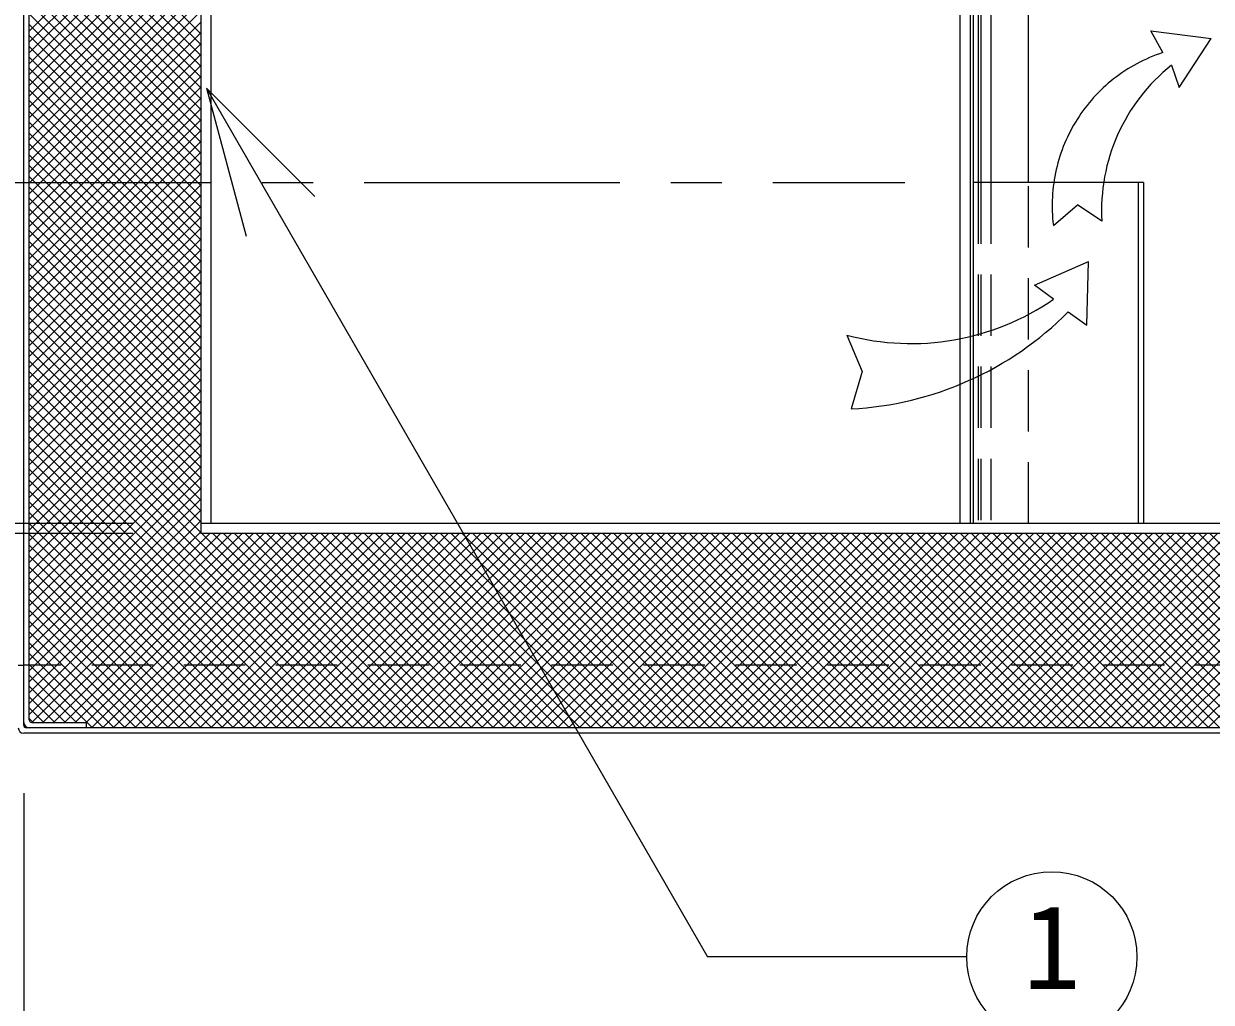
# Model space of a CAD drawing. Units: millimetres at full size, sheet at 1:15; details may follow other scales. Extents: x -3171 to 2904, y -2098 to 2117.
# Drawn here: x -1730.4 to -1381.7, y -1301 to -1013.8 of the extents above; entities that cross this region are included whole.
import ezdxf
from ezdxf.enums import TextEntityAlignment as Align

# ---------------------------------------------------------------- set-up
doc = ezdxf.new("R2010")
doc.units = ezdxf.units.MM
doc.header["$LTSCALE"] = 15
for name, pattern in [('CHAIN1', [8, 5, -1, 1, -1]), ('DASHED1', [1.8, 1.2, -0.6]), ('DOUBLE_CHAIN1', [8.8, 5, -1, 0.6, -0.6, 0.6, -1])]:
    doc.linetypes.add(name, pattern=pattern)
doc.layers.add('0-0_ﾚｲﾔ1', color=4, linetype='Continuous', lineweight=9)
doc.styles.add('ＭＳ ゴシック', font='')
doc.styles.get('ＭＳ ゴシック').set_extended_font_data('MS Gothic')

msp = doc.modelspace()

# ---------------------------------------------------------------- linework, layer by layer
at = {"layer": '0-0_ﾚｲﾔ1', "color": 7, "lineweight": 18}
for p, q in [((-1455.38, -1160.45), (-1455.38, -411.95)), ((-1452.38, -1160.45), (-1452.38, -411.95)), ((-1449.38, -424.2), (-1449.38, -1060.45)), ((-1446.38, -424.82), (-1446.38, -1060.45)), ((-1676.76, -1032.71), (-1644.94, -1064.53)), ((-1676.76, -1032.71), (-1665.11, -1076.18)), ((-1676.76, -1032.71), (-1529.57, -1287.66)), ((-1451.63, -1060.45), (-1451.63, -1160.45)), ((-1403.13, -1060.45), (-1450.13, -1060.45)), ((-1453.51, -1287.66), (-1529.57, -1287.66))]:
    msp.add_line(p, q, dxfattribs=at)
at = {"layer": '0-0_ﾚｲﾔ1', "color": 5, "lineweight": 25}
for p, q in [((-1451.63, -411.95), (-1451.63, -1060.45)), ((-1450.13, -412.7), (-1450.13, -1060.45)), ((-1730.38, -1219.65), (-1730.38, -740.95)), ((-1728.78, -1218.05), (-1728.78, -740.95)), ((-1678.38, -740.95), (-1678.38, -1163.45)), ((-1675.38, -1160.45), (-1675.38, -740.95)), ((-1450.13, -1060.45), (-1451.63, -1060.45)), ((-1403.13, -1060.45), (-1403.13, -1160.45)), ((-1401.63, -1060.45), (-1403.13, -1060.45)), ((-1401.63, -1060.45), (-1401.63, -1160.45)), ((-772.38, -1160.45), (-1678.38, -1160.45)), ((-772.38, -1163.45), (-1678.38, -1163.45)), ((-1731.98, -1202.05), (-1730.38, -1202.05)), ((-1727.98, -1218.85), (-1711.98, -1218.85)), ((-1711.98, -1220.45), (-1711.98, -1218.85)), ((-720.38, -1222.05), (-1730.38, -1222.05)), ((-721.18, -1220.45), (-1729.58, -1220.45))]:
    msp.add_line(p, q, dxfattribs=at)
at = {"layer": '0-0_ﾚｲﾔ1'}
for p, q in [((-1435.38, -1060.45), (-1435.38, -411.95)), ((-1728.78, -1016.02), (-1678.38, -965.62)), ((-1728.78, -966.35), (-1678.38, -1016.75)), ((-1728.78, -1019.2), (-1678.38, -968.8)), ((-1728.78, -969.54), (-1678.38, -1019.94)), ((-1728.78, -1022.38), (-1678.38, -971.98)), ((-1728.78, -972.72), (-1678.38, -1023.12)), ((-1728.78, -1025.56), (-1678.38, -975.16)), ((-1728.78, -975.9), (-1678.38, -1026.3)), ((-1728.78, -1028.75), (-1678.38, -978.35)), ((-1728.78, -979.08), (-1678.38, -1029.48)), ((-1728.78, -1031.93), (-1678.38, -981.53)), ((-1728.78, -982.26), (-1678.38, -1032.66)), ((-1728.78, -1035.11), (-1678.38, -984.71)), ((-1728.78, -985.45), (-1678.38, -1035.85)), ((-1728.78, -1038.29), (-1678.38, -987.89)), ((-1728.78, -988.63), (-1678.38, -1039.03)), ((-1728.78, -1041.47), (-1678.38, -991.07)), ((-1728.78, -991.81), (-1678.38, -1042.21)), ((-1728.78, -1044.66), (-1678.38, -994.26)), ((-1728.78, -994.99), (-1678.38, -1045.39)), ((-1728.78, -1047.84), (-1678.38, -997.44)), ((-1728.78, -998.17), (-1678.38, -1048.57)), ((-1728.78, -1051.02), (-1678.38, -1000.62)), ((-1728.78, -1001.36), (-1678.38, -1051.76)), ((-1728.78, -1054.2), (-1678.38, -1003.8)), ((-1728.78, -1004.54), (-1678.38, -1054.94)), ((-1728.78, -1057.38), (-1678.38, -1006.98)), ((-1728.78, -1007.72), (-1678.38, -1058.12)), ((-1728.78, -1060.57), (-1678.38, -1010.17)), ((-1728.78, -1010.9), (-1678.38, -1061.3)), ((-1728.78, -1063.75), (-1678.38, -1013.35)), ((-1728.78, -1014.08), (-1678.38, -1064.48)), ((-1728.78, -1066.93), (-1678.38, -1016.53)), ((-1728.78, -1017.27), (-1678.38, -1067.67)), ((-1728.78, -1070.11), (-1678.38, -1019.71)), ((-1728.78, -1020.45), (-1678.38, -1070.85)), ((-1728.78, -1073.29), (-1678.38, -1022.89)), ((-1728.78, -1023.63), (-1678.38, -1074.03)), ((-1728.78, -1076.48), (-1678.38, -1026.08)), ((-1728.78, -1026.81), (-1678.38, -1077.21)), ((-1728.78, -1079.66), (-1678.38, -1029.26)), ((-1728.78, -1029.99), (-1678.38, -1080.39)), ((-1728.78, -1082.84), (-1678.38, -1032.44)), ((-1728.78, -1033.18), (-1678.38, -1083.58)), ((-1728.78, -1086.02), (-1678.38, -1035.62)), ((-1728.78, -1036.36), (-1678.38, -1086.76)), ((-1728.78, -1089.2), (-1678.38, -1038.8)), ((-1728.78, -1039.54), (-1678.38, -1089.94)), ((-1728.78, -1092.39), (-1678.38, -1041.99)), ((-1728.78, -1042.72), (-1678.38, -1093.12)), ((-1728.78, -1095.57), (-1678.38, -1045.17)), ((-1728.78, -1045.9), (-1678.38, -1096.3)), ((-1728.78, -1098.75), (-1678.38, -1048.35)), ((-1728.78, -1049.09), (-1678.38, -1099.49)), ((-1728.78, -1101.93), (-1678.38, -1051.53)), ((-1728.78, -1052.27), (-1678.38, -1102.67)), ((-1728.78, -1105.11), (-1678.38, -1054.71)), ((-1728.78, -1055.45), (-1678.38, -1105.85)), ((-1728.78, -1108.3), (-1678.38, -1057.9)), ((-1728.78, -1058.63), (-1678.38, -1109.03)), ((-1728.78, -1111.48), (-1678.38, -1061.08)), ((-1728.78, -1061.81), (-1678.38, -1112.21)), ((-1728.78, -1114.66), (-1678.38, -1064.26)), ((-1728.78, -1065), (-1678.38, -1115.4)), ((-1728.78, -1117.84), (-1678.38, -1067.44)), ((-1728.78, -1068.18), (-1678.38, -1118.58)), ((-1728.78, -1121.02), (-1678.38, -1070.62)), ((-1728.78, -1071.36), (-1678.38, -1121.76)), ((-1728.78, -1124.21), (-1678.38, -1073.81)), ((-1728.78, -1074.54), (-1678.38, -1124.94)), ((-1728.78, -1127.39), (-1678.38, -1076.99)), ((-1728.78, -1077.72), (-1678.38, -1128.12)), ((-1728.78, -1130.57), (-1678.38, -1080.17)), ((-1728.78, -1080.91), (-1678.38, -1131.31)), ((-1728.78, -1133.75), (-1678.38, -1083.35)), ((-1728.78, -1084.09), (-1678.38, -1134.49)), ((-1728.78, -1136.93), (-1678.38, -1086.53)), ((-1728.78, -1087.27), (-1678.38, -1137.67)), ((-1728.78, -1140.12), (-1678.38, -1089.72)), ((-1728.78, -1090.45), (-1678.38, -1140.85)), ((-1728.78, -1143.3), (-1678.38, -1092.9)), ((-1728.78, -1093.63), (-1678.38, -1144.03)), ((-1728.78, -1146.48), (-1678.38, -1096.08)), ((-1728.78, -1096.82), (-1678.38, -1147.22)), ((-1728.78, -1149.66), (-1678.38, -1099.26)), ((-1728.78, -1100), (-1678.38, -1150.4)), ((-1728.78, -1152.84), (-1678.38, -1102.44)), ((-1728.78, -1103.18), (-1678.38, -1153.58)), ((-1728.78, -1156.03), (-1678.38, -1105.63)), ((-1728.78, -1106.36), (-1678.38, -1156.76)), ((-1728.78, -1159.21), (-1678.38, -1108.81)), ((-1728.78, -1109.54), (-1678.38, -1159.94)), ((-1728.78, -1162.39), (-1678.38, -1111.99)), ((-1728.78, -1112.73), (-1678.38, -1163.13)), ((-1728.78, -1165.57), (-1678.38, -1115.17)), ((-1728.78, -1115.91), (-1624.24, -1220.45)), ((-1728.78, -1168.75), (-1678.38, -1118.35)), ((-1728.78, -1119.09), (-1627.42, -1220.45)), ((-1728.78, -1171.94), (-1678.38, -1121.54)), ((-1728.78, -1122.27), (-1630.6, -1220.45)), ((-1728.78, -1175.12), (-1678.38, -1124.72)), ((-1728.78, -1125.45), (-1633.78, -1220.45)), ((-1728.78, -1178.3), (-1678.38, -1127.9)), ((-1728.78, -1128.64), (-1636.96, -1220.45)), ((-1728.78, -1181.48), (-1678.38, -1131.08)), ((-1728.78, -1131.82), (-1640.15, -1220.45)), ((-1728.78, -1184.66), (-1678.38, -1134.26)), ((-1728.78, -1135), (-1643.33, -1220.45)), ((-1728.78, -1187.85), (-1678.38, -1137.45)), ((-1728.78, -1138.18), (-1646.51, -1220.45)), ((-1728.78, -1191.03), (-1678.38, -1140.63)), ((-1728.78, -1141.36), (-1649.69, -1220.45)), ((-1728.78, -1194.21), (-1678.38, -1143.81)), ((-1728.78, -1144.55), (-1652.87, -1220.45)), ((-1728.78, -1197.39), (-1678.38, -1146.99)), ((-1728.78, -1147.73), (-1656.06, -1220.45)), ((-1728.78, -1200.57), (-1678.38, -1150.17)), ((-1728.78, -1150.91), (-1659.24, -1220.45)), ((-1728.78, -1203.76), (-1678.38, -1153.36)), ((-1728.78, -1154.09), (-1662.42, -1220.45)), ((-1728.78, -1206.94), (-1678.38, -1156.54)), ((-1728.78, -1157.27), (-1665.6, -1220.45)), ((-1728.78, -1210.12), (-1678.38, -1159.72)), ((-1728.78, -1160.46), (-1668.78, -1220.45)), ((-1728.78, -1213.3), (-1678.38, -1162.9)), ((-1728.78, -1216.48), (-1675.75, -1163.45)), ((-1728.78, -1163.64), (-1671.97, -1220.45)), ((-1727.97, -1218.85), (-1672.57, -1163.45)), ((-1724.79, -1218.85), (-1669.39, -1163.45)), ((-1721.61, -1218.85), (-1666.21, -1163.45)), ((-1718.43, -1218.85), (-1663.03, -1163.45)), ((-1715.24, -1218.85), (-1659.84, -1163.45)), ((-1712.06, -1218.85), (-1656.66, -1163.45)), ((-1710.48, -1220.45), (-1653.48, -1163.45)), ((-1707.3, -1220.45), (-1650.3, -1163.45)), ((-1704.12, -1220.45), (-1647.12, -1163.45)), ((-1700.93, -1220.45), (-1643.93, -1163.45)), ((-1697.75, -1220.45), (-1640.75, -1163.45)), ((-1694.57, -1220.45), (-1637.57, -1163.45)), ((-1691.39, -1220.45), (-1634.39, -1163.45)), ((-1688.21, -1220.45), (-1631.21, -1163.45)), ((-1685.02, -1220.45), (-1628.02, -1163.45)), ((-1681.84, -1220.45), (-1624.84, -1163.45)), ((-1678.66, -1220.45), (-1621.66, -1163.45)), ((-1678.05, -1163.45), (-1621.05, -1220.45)), ((-1675.48, -1220.45), (-1618.48, -1163.45)), ((-1674.87, -1163.45), (-1617.87, -1220.45)), ((-1672.3, -1220.45), (-1615.3, -1163.45)), ((-1671.69, -1163.45), (-1614.69, -1220.45)), ((-1669.11, -1220.45), (-1612.11, -1163.45)), ((-1668.51, -1163.45), (-1611.51, -1220.45)), ((-1665.93, -1220.45), (-1608.93, -1163.45)), ((-1665.33, -1163.45), (-1608.33, -1220.45)), ((-1662.75, -1220.45), (-1605.75, -1163.45)), ((-1662.14, -1163.45), (-1605.14, -1220.45)), ((-1659.57, -1220.45), (-1602.57, -1163.45)), ((-1658.96, -1163.45), (-1601.96, -1220.45)), ((-1656.39, -1220.45), (-1599.39, -1163.45)), ((-1655.78, -1163.45), (-1598.78, -1220.45)), ((-1653.2, -1220.45), (-1596.2, -1163.45)), ((-1652.6, -1163.45), (-1595.6, -1220.45)), ((-1650.02, -1220.45), (-1593.02, -1163.45)), ((-1649.42, -1163.45), (-1592.42, -1220.45)), ((-1646.84, -1220.45), (-1589.84, -1163.45)), ((-1646.23, -1163.45), (-1589.23, -1220.45)), ((-1643.66, -1220.45), (-1586.66, -1163.45)), ((-1643.05, -1163.45), (-1586.05, -1220.45)), ((-1640.48, -1220.45), (-1583.48, -1163.45)), ((-1639.87, -1163.45), (-1582.87, -1220.45)), ((-1637.29, -1220.45), (-1580.29, -1163.45)), ((-1636.69, -1163.45), (-1579.69, -1220.45)), ((-1634.11, -1220.45), (-1577.11, -1163.45)), ((-1633.51, -1163.45), (-1576.51, -1220.45)), ((-1630.93, -1220.45), (-1573.93, -1163.45)), ((-1630.32, -1163.45), (-1573.32, -1220.45)), ((-1627.75, -1220.45), (-1570.75, -1163.45)), ((-1627.14, -1163.45), (-1570.14, -1220.45)), ((-1624.57, -1220.45), (-1567.57, -1163.45)), ((-1623.96, -1163.45), (-1566.96, -1220.45)), ((-1621.38, -1220.45), (-1564.38, -1163.45)), ((-1620.78, -1163.45), (-1563.78, -1220.45)), ((-1618.2, -1220.45), (-1561.2, -1163.45)), ((-1617.6, -1163.45), (-1560.6, -1220.45)), ((-1615.02, -1220.45), (-1558.02, -1163.45)), ((-1614.41, -1163.45), (-1557.41, -1220.45)), ((-1611.84, -1220.45), (-1554.84, -1163.45)), ((-1611.23, -1163.45), (-1554.23, -1220.45)), ((-1608.66, -1220.45), (-1551.66, -1163.45)), ((-1608.05, -1163.45), (-1551.05, -1220.45)), ((-1605.47, -1220.45), (-1548.47, -1163.45)), ((-1604.87, -1163.45), (-1547.87, -1220.45)), ((-1602.29, -1220.45), (-1545.29, -1163.45)), ((-1601.69, -1163.45), (-1544.69, -1220.45)), ((-1599.11, -1220.45), (-1542.11, -1163.45)), ((-1598.5, -1163.45), (-1541.5, -1220.45)), ((-1595.93, -1220.45), (-1538.93, -1163.45)), ((-1595.32, -1163.45), (-1538.32, -1220.45)), ((-1592.75, -1220.45), (-1535.75, -1163.45)), ((-1592.14, -1163.45), (-1535.14, -1220.45)), ((-1589.56, -1220.45), (-1532.56, -1163.45)), ((-1588.96, -1163.45), (-1531.96, -1220.45)), ((-1586.38, -1220.45), (-1529.38, -1163.45)), ((-1585.78, -1163.45), (-1528.78, -1220.45)), ((-1583.2, -1220.45), (-1526.2, -1163.45)), ((-1582.59, -1163.45), (-1525.59, -1220.45)), ((-1580.02, -1220.45), (-1523.02, -1163.45)), ((-1579.41, -1163.45), (-1522.41, -1220.45)), ((-1576.84, -1220.45), (-1519.84, -1163.45)), ((-1576.23, -1163.45), (-1519.23, -1220.45)), ((-1573.65, -1220.45), (-1516.65, -1163.45)), ((-1573.05, -1163.45), (-1516.05, -1220.45)), ((-1570.47, -1220.45), (-1513.47, -1163.45)), ((-1569.87, -1163.45), (-1512.87, -1220.45)), ((-1567.29, -1220.45), (-1510.29, -1163.45)), ((-1566.68, -1163.45), (-1509.68, -1220.45)), ((-1564.11, -1220.45), (-1507.11, -1163.45)), ((-1563.5, -1163.45), (-1506.5, -1220.45)), ((-1560.93, -1220.45), (-1503.93, -1163.45)), ((-1560.32, -1163.45), (-1503.32, -1220.45)), ((-1557.74, -1220.45), (-1500.74, -1163.45)), ((-1557.14, -1163.45), (-1500.14, -1220.45)), ((-1554.56, -1220.45), (-1497.56, -1163.45)), ((-1553.96, -1163.45), (-1496.96, -1220.45)), ((-1551.38, -1220.45), (-1494.38, -1163.45)), ((-1550.77, -1163.45), (-1493.77, -1220.45)), ((-1548.2, -1220.45), (-1491.2, -1163.45)), ((-1547.59, -1163.45), (-1490.59, -1220.45)), ((-1545.02, -1220.45), (-1488.02, -1163.45)), ((-1544.41, -1163.45), (-1487.41, -1220.45)), ((-1541.83, -1220.45), (-1484.83, -1163.45)), ((-1541.23, -1163.45), (-1484.23, -1220.45)), ((-1538.65, -1220.45), (-1481.65, -1163.45)), ((-1538.05, -1163.45), (-1481.05, -1220.45)), ((-1535.47, -1220.45), (-1478.47, -1163.45)), ((-1534.86, -1163.45), (-1477.86, -1220.45)), ((-1532.29, -1220.45), (-1475.29, -1163.45)), ((-1531.68, -1163.45), (-1474.68, -1220.45)), ((-1529.11, -1220.45), (-1472.11, -1163.45)), ((-1528.5, -1163.45), (-1471.5, -1220.45)), ((-1525.92, -1220.45), (-1468.92, -1163.45)), ((-1525.32, -1163.45), (-1468.32, -1220.45)), ((-1522.74, -1220.45), (-1465.74, -1163.45)), ((-1522.14, -1163.45), (-1465.14, -1220.45)), ((-1519.56, -1220.45), (-1462.56, -1163.45)), ((-1518.96, -1163.45), (-1461.96, -1220.45)), ((-1516.38, -1220.45), (-1459.38, -1163.45)), ((-1515.77, -1163.45), (-1458.77, -1220.45)), ((-1513.2, -1220.45), (-1456.2, -1163.45)), ((-1512.59, -1163.45), (-1455.59, -1220.45)), ((-1510.01, -1220.45), (-1453.01, -1163.45)), ((-1509.41, -1163.45), (-1452.41, -1220.45)), ((-1506.83, -1220.45), (-1449.83, -1163.45)), ((-1506.23, -1163.45), (-1449.23, -1220.45)), ((-1503.65, -1220.45), (-1446.65, -1163.45)), ((-1503.05, -1163.45), (-1446.05, -1220.45)), ((-1500.47, -1220.45), (-1443.47, -1163.45)), ((-1499.86, -1163.45), (-1442.86, -1220.45)), ((-1497.29, -1220.45), (-1440.29, -1163.45)), ((-1496.68, -1163.45), (-1439.68, -1220.45)), ((-1494.1, -1220.45), (-1437.1, -1163.45)), ((-1493.5, -1163.45), (-1436.5, -1220.45)), ((-1490.92, -1220.45), (-1433.92, -1163.45)), ((-1490.32, -1163.45), (-1433.32, -1220.45)), ((-1487.74, -1220.45), (-1430.74, -1163.45)), ((-1487.14, -1163.45), (-1430.14, -1220.45)), ((-1484.56, -1220.45), (-1427.56, -1163.45)), ((-1483.95, -1163.45), (-1426.95, -1220.45)), ((-1481.38, -1220.45), (-1424.38, -1163.45)), ((-1480.77, -1163.45), (-1423.77, -1220.45)), ((-1478.19, -1220.45), (-1421.19, -1163.45)), ((-1477.59, -1163.45), (-1420.59, -1220.45)), ((-1475.01, -1220.45), (-1418.01, -1163.45)), ((-1474.41, -1163.45), (-1417.41, -1220.45)), ((-1471.83, -1220.45), (-1414.83, -1163.45)), ((-1471.23, -1163.45), (-1414.23, -1220.45)), ((-1468.65, -1220.45), (-1411.65, -1163.45)), ((-1468.04, -1163.45), (-1411.04, -1220.45)), ((-1465.47, -1220.45), (-1408.47, -1163.45)), ((-1464.86, -1163.45), (-1407.86, -1220.45)), ((-1462.29, -1220.45), (-1405.29, -1163.45)), ((-1461.68, -1163.45), (-1404.68, -1220.45)), ((-1459.1, -1220.45), (-1402.1, -1163.45)), ((-1458.5, -1163.45), (-1401.5, -1220.45)), ((-1455.92, -1220.45), (-1398.92, -1163.45)), ((-1455.32, -1163.45), (-1398.32, -1220.45)), ((-1452.74, -1220.45), (-1395.74, -1163.45)), ((-1452.13, -1163.45), (-1395.13, -1220.45)), ((-1449.56, -1220.45), (-1392.56, -1163.45)), ((-1448.95, -1163.45), (-1391.95, -1220.45)), ((-1446.38, -1220.45), (-1389.38, -1163.45)), ((-1445.77, -1163.45), (-1388.77, -1220.45)), ((-1443.19, -1220.45), (-1386.19, -1163.45)), ((-1442.59, -1163.45), (-1385.59, -1220.45)), ((-1440.01, -1220.45), (-1383.01, -1163.45)), ((-1439.41, -1163.45), (-1382.41, -1220.45)), ((-1436.83, -1220.45), (-1379.83, -1163.45)), ((-1436.22, -1163.45), (-1379.22, -1220.45)), ((-1433.65, -1220.45), (-1376.65, -1163.45)), ((-1433.04, -1163.45), (-1376.04, -1220.45)), ((-1430.47, -1220.45), (-1373.47, -1163.45)), ((-1429.86, -1163.45), (-1372.86, -1220.45)), ((-1427.28, -1220.45), (-1370.28, -1163.45)), ((-1426.68, -1163.45), (-1369.68, -1220.45)), ((-1424.1, -1220.45), (-1367.1, -1163.45)), ((-1423.5, -1163.45), (-1366.5, -1220.45)), ((-1420.92, -1220.45), (-1363.92, -1163.45)), ((-1420.31, -1163.45), (-1363.31, -1220.45)), ((-1417.74, -1220.45), (-1360.74, -1163.45)), ((-1417.13, -1163.45), (-1360.13, -1220.45)), ((-1414.56, -1220.45), (-1357.56, -1163.45)), ((-1413.95, -1163.45), (-1356.95, -1220.45)), ((-1411.37, -1220.45), (-1354.37, -1163.45)), ((-1410.77, -1163.45), (-1353.77, -1220.45)), ((-1408.19, -1220.45), (-1351.19, -1163.45)), ((-1407.59, -1163.45), (-1350.59, -1220.45)), ((-1405.01, -1220.45), (-1348.01, -1163.45)), ((-1404.4, -1163.45), (-1347.4, -1220.45)), ((-1401.83, -1220.45), (-1344.83, -1163.45)), ((-1401.22, -1163.45), (-1344.22, -1220.45)), ((-1398.65, -1220.45), (-1341.65, -1163.45)), ((-1398.04, -1163.45), (-1341.04, -1220.45)), ((-1395.46, -1220.45), (-1338.46, -1163.45)), ((-1394.86, -1163.45), (-1337.86, -1220.45)), ((-1392.28, -1220.45), (-1335.28, -1163.45)), ((-1391.68, -1163.45), (-1334.68, -1220.45)), ((-1389.1, -1220.45), (-1332.1, -1163.45)), ((-1388.49, -1163.45), (-1331.49, -1220.45)), ((-1385.92, -1220.45), (-1328.92, -1163.45)), ((-1385.31, -1163.45), (-1328.31, -1220.45)), ((-1382.74, -1220.45), (-1325.74, -1163.45)), ((-1382.13, -1163.45), (-1325.13, -1220.45)), ((-1728.78, -1166.82), (-1675.15, -1220.45)), ((-1728.78, -1170), (-1678.33, -1220.45)), ((-1728.78, -1173.18), (-1681.51, -1220.45)), ((-1728.78, -1176.37), (-1684.69, -1220.45)), ((-1728.78, -1179.55), (-1687.88, -1220.45)), ((-1728.78, -1182.73), (-1691.06, -1220.45)), ((-1728.78, -1185.91), (-1694.24, -1220.45)), ((-1728.78, -1189.09), (-1697.42, -1220.45)), ((-1728.78, -1192.28), (-1700.6, -1220.45)), ((-1728.78, -1195.46), (-1703.79, -1220.45)), ((-1728.78, -1198.64), (-1706.97, -1220.45)), ((-1728.78, -1201.82), (-1710.15, -1220.45)), ((-1728.78, -1205), (-1714.93, -1218.85)), ((-1728.78, -1208.19), (-1718.11, -1218.85)), ((-1728.78, -1211.37), (-1721.3, -1218.85)), ((-1728.78, -1214.55), (-1724.48, -1218.85)), ((-1728.78, -1217.73), (-1727.66, -1218.85))]:
    msp.add_line(p, q, dxfattribs=at)
at = {"layer": '0-0_ﾚｲﾔ1', "linetype": 'DOUBLE_CHAIN1'}
for p, q in [((-1395.87, -1022.28), (-1399.42, -1015.86)), ((-1399.42, -1015.86), (-1381.76, -1018.11)), ((-1428.05, -1073.02), (-1420.94, -1066.92)), ((-1413.81, -1071.79), (-1420.94, -1066.92)), ((-1433.62, -1090.53), (-1417.72, -1083.62)), ((-1428.05, -1094.68), (-1433.62, -1090.53))]:
    msp.add_line(p, q, dxfattribs=at)
at = {"layer": '0-0_ﾚｲﾔ1', "linetype": 'CHAIN1'}
for p, q in [((-2590.38, -1060.45), (-1471.63, -1060.45)), ((-1698.38, -1160.45), (-2655.38, -1160.45)), ((-1698.38, -1163.45), (-2720.38, -1163.45)), ((-1730.38, -1239.65), (-1730.38, -1585.45))]:
    msp.add_line(p, q, dxfattribs=at)
at = {"layer": '0-0_ﾚｲﾔ1', "linetype": 'DASHED1'}
for p, q in [((-1450.13, -1060.45), (-1450.13, -1160.45)), ((-1449.38, -1060.45), (-1449.38, -1160.45)), ((-1446.38, -1060.45), (-1446.38, -1160.45)), ((-1435.38, -1160.45), (-1435.38, -1060.45)), ((-720.38, -1202.05), (-1730.38, -1202.05))]:
    msp.add_line(p, q, dxfattribs=at)
at = {"layer": '0-0_ﾚｲﾔ1', "linetype": 'DOUBLE_CHAIN1'}
for points in [[(-1393.39, -1026), (-1391.07, -1032.56), (-1381.76, -1018.11)], [(-1423.72, -1098.39), (-1418.21, -1102.25), (-1417.72, -1083.62)], [(-1488.69, -1105.2), (-1484.2, -1115.9), (-1487.45, -1126.86)]]:
    msp.add_lwpolyline(points, dxfattribs=at)
at = {"layer": '0-0_ﾚｲﾔ1', "color": 7, "lineweight": 18}
msp.add_circle((-1428.51, -1287.66), 25, dxfattribs=at)
at = {"layer": '0-0_ﾚｲﾔ1', "linetype": 'DOUBLE_CHAIN1'}
for centre, radius, start, end in [((-1381.17, -1067.17), 47.24, 108.1263, 187.1124), ((-1359.33, -1068.64), 54.58, 128.6223, 183.3091), ((-1469.78, -1034.12), 73.55, 255.1077, 304.5746), ((-1492.52, -1029.91), 97.08, 272.9957, 315.1356)]:
    msp.add_arc(centre, radius, start, end, dxfattribs=at)
at = {"layer": '0-0_ﾚｲﾔ1', "color": 5, "lineweight": 25}
for centre, radius in [((-1728.78, -1218.85), 1.6), ((-1729.58, -1219.65), 0.8), ((-1727.98, -1218.05), 0.8), ((-1730.38, -1220.45), 1.6)]:
    msp.add_arc(centre, radius, 180, 270, dxfattribs=at)

# ---------------------------------------------------------------- texts
at = {"layer": '0-0_ﾚｲﾔ1', "color": 7, "style": 'ＭＳ ゴシック'}
msp.add_text('1', height=24.74, dxfattribs=at).set_placement((-1436.94, -1304.53), align=Align.BOTTOM_LEFT)

doc.saveas('drawing.dxf')
